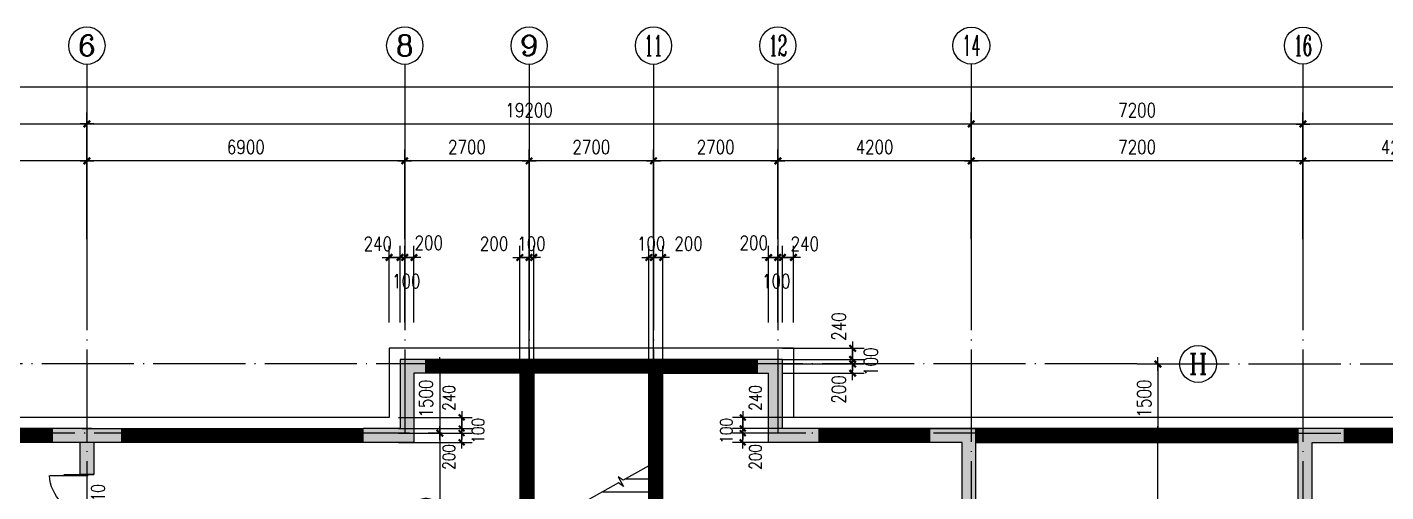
# Model space of a CAD drawing. Extents: x 634182 to 802382, y -1101880 to -864080.
# Drawn here: x 698837 to 728334, y -889950 to -879871 of the extents above; entities that cross this region are included whole.
import ezdxf
from ezdxf.enums import TextEntityAlignment as Align

# ---------------------------------------------------------------- set-up
doc = ezdxf.new("R2010")
doc.units = 0
doc.header["$LTSCALE"] = 1000
doc.header["$MEASUREMENT"] = 0
doc.linetypes.add('DOTE', pattern=[2.42, 2, -0.2, 0.02, -0.2])
doc.layers.get('0').update_dxf_attribs({"linetype": 'CONTINUOUS'})
doc.layers.get('DEFPOINTS').update_dxf_attribs({"linetype": 'CONTINUOUS'})
for name, color, linetype in [('210', 4, 'CONTINUOUS'), ('AXIS', 3, 'CONTINUOUS'), ('AXIS_TEXT', 7, 'CONTINUOUS'), ('DOTE', 1, 'DOTE'), ('MC', 4, 'CONTINUOUS'), ('PUB_DIM', 3, 'CONTINUOUS'), ('STAIR', 2, 'CONTINUOUS'), ('WALL', 191, 'CONTINUOUS'), ('WINDOW', 2, 'CONTINUOUS')]:
    doc.layers.add(name, color=color, linetype=linetype)
doc.styles.add('COMPLEX', font='COMPLEX')
doc.styles.add('DIM_FONT', font='simplex.shx', dxfattribs={"width": 0.8})
doc.styles.add('HZ_SIMPLEX', font='SIMPLEX.shx', dxfattribs={"width": 0.8, "bigfont": 'hztxt.shx'})
doc.dimstyles.new('DIMN', dxfattribs={"dimtxt": 300, "dimasz": 1, "dimexe": 250, "dimexo": 300, "dimgap": 150, "dimtad": 1, "dimdec": 0, "dimzin": 0, "dimdsep": 46, "dimtxsty": 'DIM_FONT', "dimblk": '_DIMX', "dimblk1": '_DIMX', "dimblk2": '_DIMX', "dimcen": 2.5, "dimclrt": 7, "dimadec": 0, "dimazin": 0, "dimtfac": 1, "dimtdec": 0, "dimtix": 1, "dimtmove": 2, "dimatfit": 3, "dimldrblk": '_DIMX', "dimfxl": 0, "dimtolj": 1, "dimtzin": 0, "dimarcsym": 0})
doc.dimstyles.new('DIMN90', dxfattribs={"dimscale": 0.9, "dimtxt": 300, "dimasz": 1, "dimexe": 250, "dimexo": 300, "dimgap": 150, "dimtad": 1, "dimdec": 0, "dimdsep": 46, "dimtxsty": 'DIM_FONT', "dimblk": '_DIMX', "dimcen": 2.5, "dimclrt": 7, "dimadec": 0, "dimazin": 0, "dimtfac": 1, "dimtdec": 0, "dimtix": 1, "dimtmove": 2, "dimatfit": 3, "dimldrblk": '_DIMX', "dimfxl": 0, "dimtolj": 1, "dimarcsym": 0})

# ---------------------------------------------------------------- blocks, each defined once
blk = doc.blocks.new('_DIMX')
blk.add_line((-150, 0), (150, 0))
at = {"const_width": 50}
blk.add_lwpolyline([(-70, -70), (70, 70)], dxfattribs=at)
blk = doc.blocks.new('*D468')
at = {"color": 0, "linetype": 'ByBlock'}
for p, q in [((681944, -884471), (681944, -880921)), ((783352, -884471), (783352, -880921)), ((783351, -881171), (681945, -881171))]:
    blk.add_line(p, q, dxfattribs=at)
at = {"layer": 'DEFPOINTS', "color": 0, "linetype": 'ByBlock'}
for p in [(681944, -881171), (681944, -884771), (783352, -884771)]:
    blk.add_point(p, dxfattribs=at)
at = {"color": 0, "linetype": 'ByBlock'}
for p, rotation in [((681944, -881171), 179.9999999999994), ((783352, -881171), 359.9999999999994)]:
    blk.add_blockref('_DIMX', p, dxfattribs=dict(at, rotation=rotation))
at = {"color": 7, "linetype": 'ByBlock', "insert": (732648, -880871), "char_height": 300, "attachment_point": 5, "style": 'DIM_FONT'}
blk.add_mtext('\\A1;101408', dxfattribs=at)
blk = doc.blocks.new('*D502')
at = {"color": 0, "linetype": 'ByBlock'}
for p, q in [((719334, -884471), (719334, -881721)), ((726534, -884471), (726534, -881721)), ((726533, -881971), (719335, -881971))]:
    blk.add_line(p, q, dxfattribs=at)
at = {"layer": 'DEFPOINTS', "color": 0, "linetype": 'ByBlock'}
for p in [(719334, -881971), (719334, -884771), (726534, -884771)]:
    blk.add_point(p, dxfattribs=at)
at = {"color": 0, "linetype": 'ByBlock', "rotation": 180}
blk.add_blockref('_DIMX', (719334, -881971), dxfattribs=at)
at = {"color": 0, "linetype": 'ByBlock'}
blk.add_blockref('_DIMX', (726534, -881971), dxfattribs=at)
at = {"color": 7, "linetype": 'ByBlock', "insert": (722934, -881671), "char_height": 300, "attachment_point": 5, "style": 'DIM_FONT'}
blk.add_mtext('\\A1;7200', dxfattribs=at)
blk = doc.blocks.new('*D503')
at = {"color": 0, "linetype": 'ByBlock'}
for p, q in [((719334, -884471), (719334, -882521)), ((726534, -884471), (726534, -882521)), ((726533, -882771), (719335, -882771))]:
    blk.add_line(p, q, dxfattribs=at)
at = {"layer": 'DEFPOINTS', "color": 0, "linetype": 'ByBlock'}
for p in [(719334, -882771), (719334, -884771), (726534, -884771)]:
    blk.add_point(p, dxfattribs=at)
at = {"color": 0, "linetype": 'ByBlock', "rotation": 180}
blk.add_blockref('_DIMX', (719334, -882771), dxfattribs=at)
at = {"color": 0, "linetype": 'ByBlock'}
blk.add_blockref('_DIMX', (726534, -882771), dxfattribs=at)
at = {"color": 7, "linetype": 'ByBlock', "insert": (722934, -882471), "char_height": 300, "attachment_point": 5, "style": 'DIM_FONT'}
blk.add_mtext('\\A1;7200', dxfattribs=at)
blk = doc.blocks.new('*D506')
at = {"color": 0, "linetype": 'ByBlock'}
for p, q in [((700134, -884471), (700134, -882521)), ((707034, -884471), (707034, -882521)), ((707033, -882771), (700135, -882771))]:
    blk.add_line(p, q, dxfattribs=at)
at = {"layer": 'DEFPOINTS', "color": 0, "linetype": 'ByBlock'}
for p in [(700134, -882771), (700134, -884771), (707034, -884771)]:
    blk.add_point(p, dxfattribs=at)
at = {"color": 0, "linetype": 'ByBlock', "rotation": 180}
blk.add_blockref('_DIMX', (700134, -882771), dxfattribs=at)
at = {"color": 0, "linetype": 'ByBlock'}
blk.add_blockref('_DIMX', (707034, -882771), dxfattribs=at)
at = {"color": 7, "linetype": 'ByBlock', "insert": (703584, -882471), "char_height": 300, "attachment_point": 5, "style": 'DIM_FONT'}
blk.add_mtext('\\A1;6900', dxfattribs=at)
blk = doc.blocks.new('*D564')
at = {"color": 0, "linetype": 'ByBlock'}
for p, q in [((693384, -884471), (693384, -882521)), ((700134, -884471), (700134, -882521)), ((700133, -882771), (693385, -882771))]:
    blk.add_line(p, q, dxfattribs=at)
at = {"layer": 'DEFPOINTS', "color": 0, "linetype": 'ByBlock'}
for p in [(693384, -882771), (693384, -884771), (700134, -884771)]:
    blk.add_point(p, dxfattribs=at)
at = {"color": 0, "linetype": 'ByBlock', "rotation": 180}
blk.add_blockref('_DIMX', (693384, -882771), dxfattribs=at)
at = {"color": 0, "linetype": 'ByBlock'}
blk.add_blockref('_DIMX', (700134, -882771), dxfattribs=at)
at = {"color": 7, "linetype": 'ByBlock', "insert": (696759, -882471), "char_height": 300, "attachment_point": 5, "style": 'DIM_FONT'}
blk.add_mtext('\\A1;6750', dxfattribs=at)
blk = doc.blocks.new('_A2AKO')
at = {"const_width": 0.02}
for points in [[(-0.481, -0.001), (-0.481, -0.308)], [(0.481, 0.001), (0.481, -0.691)]]:
    blk.add_lwpolyline(points, dxfattribs=at)
for centre, radius, start, end in [((-0.501, -0.003), 0.307, 274.2492, 0.2101), ((0.505, 0.002), 0.699, 180.2762, 268.0603)]:
    blk.add_arc(centre, radius, start, end)
blk = doc.blocks.new('_AXISO')
blk.add_circle((0, 0), 0.5)
at = {"layer": 'AXIS_TEXT', "style": 'COMPLEX', "width": 1.041667}
blk.add_attdef('A', text='', height=0.56, dxfattribs=at).set_placement((-0.25, -0.28), (0.25, -0.28), align=Align.FIT)
blk = doc.blocks.new('*D642')
at = {"color": 0, "linetype": 'ByBlock'}
for p, q in [((715744, -888677), (714148, -888677)), ((714373, -888676), (714373, -888675)), ((714373, -888877), (714373, -888677)), ((714373, -888877), (714373, -888677)), ((715744, -888877), (714148, -888877)), ((714373, -888878), (714373, -888879))]:
    blk.add_line(p, q, dxfattribs=at)
at = {"layer": 'DEFPOINTS', "color": 0, "linetype": 'ByBlock'}
for p in [(714373, -888677), (716014, -888677), (716014, -888877)]:
    blk.add_point(p, dxfattribs=at)
at = {"color": 0, "linetype": 'ByBlock', "xscale": 0.9, "yscale": 0.9, "zscale": 0.9}
for p, rotation in [((714373, -888677), 270), ((714373, -888877), 90)]:
    blk.add_blockref('_DIMX', p, dxfattribs=dict(at, rotation=rotation))
at = {"color": 7, "linetype": 'ByBlock', "insert": (714648, -889193), "char_height": 270, "attachment_point": 5, "rotation": 90, "style": 'DIM_FONT'}
blk.add_mtext('\\A1;200', dxfattribs=at)
blk = doc.blocks.new('*D643')
at = {"color": 0, "linetype": 'ByBlock'}
for p, q in [((715744, -888577), (714148, -888577)), ((715744, -888677), (714148, -888677)), ((714373, -888576), (714373, -888575)), ((714373, -888677), (714373, -888577)), ((714373, -888677), (714373, -888577)), ((714373, -888678), (714373, -888679))]:
    blk.add_line(p, q, dxfattribs=at)
at = {"layer": 'DEFPOINTS', "color": 0, "linetype": 'ByBlock'}
for p in [(714373, -888577), (716014, -888577), (716014, -888677)]:
    blk.add_point(p, dxfattribs=at)
at = {"color": 0, "linetype": 'ByBlock', "xscale": 0.9, "yscale": 0.9, "zscale": 0.9}
for p, rotation in [((714373, -888577), 270), ((714373, -888677), 90)]:
    blk.add_blockref('_DIMX', p, dxfattribs=dict(at, rotation=rotation))
at = {"color": 7, "linetype": 'ByBlock', "insert": (714016, -888627), "char_height": 270, "attachment_point": 5, "rotation": 90, "style": 'DIM_FONT'}
blk.add_mtext('\\A1;100', dxfattribs=at)
blk = doc.blocks.new('*D644')
at = {"color": 0, "linetype": 'ByBlock'}
for p, q in [((715744, -888337), (714148, -888337)), ((714373, -888336), (714373, -888335)), ((714373, -888577), (714373, -888337)), ((714373, -888577), (714373, -888337)), ((715744, -888577), (714148, -888577)), ((714373, -888578), (714373, -888579))]:
    blk.add_line(p, q, dxfattribs=at)
at = {"layer": 'DEFPOINTS', "color": 0, "linetype": 'ByBlock'}
for p in [(714373, -888337), (716014, -888337), (716014, -888577)]:
    blk.add_point(p, dxfattribs=at)
at = {"color": 0, "linetype": 'ByBlock', "xscale": 0.9, "yscale": 0.9, "zscale": 0.9}
for p, rotation in [((714373, -888337), 270), ((714373, -888577), 90)]:
    blk.add_blockref('_DIMX', p, dxfattribs=dict(at, rotation=rotation))
at = {"color": 7, "linetype": 'ByBlock', "insert": (714648, -887913), "char_height": 270, "attachment_point": 5, "rotation": 90, "style": 'DIM_FONT'}
blk.add_mtext('\\A1;240', dxfattribs=at)
blk = doc.blocks.new('*D647')
at = {"color": 0, "linetype": 'ByBlock'}
for p, q in [((712434, -884471), (712434, -882521)), ((715134, -884471), (715134, -882521)), ((715133, -882771), (712435, -882771))]:
    blk.add_line(p, q, dxfattribs=at)
at = {"layer": 'DEFPOINTS', "color": 0, "linetype": 'ByBlock'}
for p in [(712434, -882771), (712434, -884771), (715134, -884771)]:
    blk.add_point(p, dxfattribs=at)
at = {"color": 0, "linetype": 'ByBlock', "rotation": 180}
blk.add_blockref('_DIMX', (712434, -882771), dxfattribs=at)
at = {"color": 0, "linetype": 'ByBlock'}
blk.add_blockref('_DIMX', (715134, -882771), dxfattribs=at)
at = {"color": 7, "linetype": 'ByBlock', "insert": (713784, -882471), "char_height": 300, "attachment_point": 5, "style": 'DIM_FONT'}
blk.add_mtext('\\A1;2700', dxfattribs=at)
blk = doc.blocks.new('*D648')
at = {"color": 0, "linetype": 'ByBlock'}
for p, q in [((714933, -884866), (714932, -884866)), ((714934, -886279), (714934, -884616)), ((714934, -884866), (715134, -884866)), ((714934, -884866), (715134, -884866)), ((715134, -886279), (715134, -884616)), ((715135, -884866), (715136, -884866))]:
    blk.add_line(p, q, dxfattribs=at)
at = {"layer": 'DEFPOINTS', "color": 0, "linetype": 'ByBlock'}
for p in [(715134, -884866), (714934, -886579), (715134, -886579)]:
    blk.add_point(p, dxfattribs=at)
at = {"color": 0, "linetype": 'ByBlock'}
blk.add_blockref('_DIMX', (714934, -884866), dxfattribs=at)
at = {"color": 0, "linetype": 'ByBlock', "rotation": 180}
blk.add_blockref('_DIMX', (715134, -884866), dxfattribs=at)
at = {"color": 7, "linetype": 'ByBlock', "insert": (714612, -884547), "char_height": 300, "attachment_point": 5, "style": 'DIM_FONT'}
blk.add_mtext('\\A1;200', dxfattribs=at)
blk = doc.blocks.new('*D649')
at = {"color": 0, "linetype": 'ByBlock'}
for p, q in [((709734, -884471), (709734, -882521)), ((712434, -884471), (712434, -882521)), ((712433, -882771), (709735, -882771))]:
    blk.add_line(p, q, dxfattribs=at)
at = {"layer": 'DEFPOINTS', "color": 0, "linetype": 'ByBlock'}
for p in [(709734, -882771), (709734, -884771), (712434, -884771)]:
    blk.add_point(p, dxfattribs=at)
at = {"color": 0, "linetype": 'ByBlock', "rotation": 180}
blk.add_blockref('_DIMX', (709734, -882771), dxfattribs=at)
at = {"color": 0, "linetype": 'ByBlock'}
blk.add_blockref('_DIMX', (712434, -882771), dxfattribs=at)
at = {"color": 7, "linetype": 'ByBlock', "insert": (711084, -882471), "char_height": 300, "attachment_point": 5, "style": 'DIM_FONT'}
blk.add_mtext('\\A1;2700', dxfattribs=at)
blk = doc.blocks.new('*D650')
at = {"color": 0, "linetype": 'ByBlock'}
for p, q in [((706898, -888677), (708495, -888677)), ((708270, -888676), (708270, -888675)), ((708270, -888877), (708270, -888677)), ((708270, -888877), (708270, -888677)), ((706898, -888877), (708495, -888877)), ((708270, -888878), (708270, -888879))]:
    blk.add_line(p, q, dxfattribs=at)
at = {"layer": 'DEFPOINTS', "color": 0, "linetype": 'ByBlock'}
for p in [(706628, -888677), (708270, -888677), (706628, -888877)]:
    blk.add_point(p, dxfattribs=at)
at = {"color": 0, "linetype": 'ByBlock', "xscale": 0.9, "yscale": 0.9, "zscale": 0.9}
for p, rotation in [((708270, -888677), 270), ((708270, -888877), 90)]:
    blk.add_blockref('_DIMX', p, dxfattribs=dict(at, rotation=rotation))
at = {"color": 7, "linetype": 'ByBlock', "insert": (707994, -889193), "char_height": 270, "attachment_point": 5, "rotation": 90, "style": 'DIM_FONT'}
blk.add_mtext('\\A1;200', dxfattribs=at)
blk = doc.blocks.new('*D651')
at = {"color": 0, "linetype": 'ByBlock'}
for p, q in [((706898, -888337), (708495, -888337)), ((708270, -888336), (708270, -888335)), ((708270, -888577), (708270, -888337)), ((708270, -888577), (708270, -888337)), ((706898, -888577), (708495, -888577)), ((708270, -888578), (708270, -888579))]:
    blk.add_line(p, q, dxfattribs=at)
at = {"layer": 'DEFPOINTS', "color": 0, "linetype": 'ByBlock'}
for p in [(706628, -888337), (708270, -888337), (706628, -888577)]:
    blk.add_point(p, dxfattribs=at)
at = {"color": 0, "linetype": 'ByBlock', "xscale": 0.9, "yscale": 0.9, "zscale": 0.9}
for p, rotation in [((708270, -888337), 270), ((708270, -888577), 90)]:
    blk.add_blockref('_DIMX', p, dxfattribs=dict(at, rotation=rotation))
at = {"color": 7, "linetype": 'ByBlock', "insert": (707994, -887913), "char_height": 270, "attachment_point": 5, "rotation": 90, "style": 'DIM_FONT'}
blk.add_mtext('\\A1;240', dxfattribs=at)
blk = doc.blocks.new('*D652')
at = {"color": 0, "linetype": 'ByBlock'}
for p, q in [((706898, -888577), (708495, -888577)), ((706898, -888677), (708495, -888677)), ((708270, -888576), (708270, -888575)), ((708270, -888677), (708270, -888577)), ((708270, -888677), (708270, -888577)), ((708270, -888678), (708270, -888679))]:
    blk.add_line(p, q, dxfattribs=at)
at = {"layer": 'DEFPOINTS', "color": 0, "linetype": 'ByBlock'}
for p in [(706628, -888577), (706628, -888677), (708270, -888577)]:
    blk.add_point(p, dxfattribs=at)
at = {"color": 0, "linetype": 'ByBlock', "xscale": 0.9, "yscale": 0.9, "zscale": 0.9}
for p, rotation in [((708270, -888577), 270), ((708270, -888677), 90)]:
    blk.add_blockref('_DIMX', p, dxfattribs=dict(at, rotation=rotation))
at = {"color": 7, "linetype": 'ByBlock', "insert": (708627, -888627), "char_height": 270, "attachment_point": 5, "rotation": 90, "style": 'DIM_FONT'}
blk.add_mtext('\\A1;100', dxfattribs=at)
blk = doc.blocks.new('*D656')
at = {"color": 0, "linetype": 'ByBlock'}
for p, q in [((706693, -884866), (706692, -884866)), ((706694, -886279), (706694, -884616)), ((706934, -884866), (706694, -884866)), ((706934, -884866), (706694, -884866)), ((706934, -886279), (706934, -884616)), ((706935, -884866), (706936, -884866))]:
    blk.add_line(p, q, dxfattribs=at)
at = {"layer": 'DEFPOINTS', "color": 0, "linetype": 'ByBlock'}
for p in [(706694, -884866), (706694, -886579), (706934, -886579)]:
    blk.add_point(p, dxfattribs=at)
at = {"color": 0, "linetype": 'ByBlock'}
for p, rotation in [((706694, -884866), 5.557065139453057e-11), ((706934, -884866), 180.0000000000556)]:
    blk.add_blockref('_DIMX', p, dxfattribs=dict(at, rotation=rotation))
at = {"color": 7, "linetype": 'ByBlock', "insert": (706450, -884570), "char_height": 300, "attachment_point": 5, "style": 'DIM_FONT'}
blk.add_mtext('\\A1;240', dxfattribs=at)
blk = doc.blocks.new('*D657')
at = {"color": 0, "linetype": 'ByBlock'}
for p, q in [((707033, -884866), (707032, -884866)), ((707034, -886279), (707034, -884616)), ((707234, -884866), (707034, -884866)), ((707234, -884866), (707034, -884866)), ((707234, -886279), (707234, -884616)), ((707235, -884866), (707236, -884866))]:
    blk.add_line(p, q, dxfattribs=at)
at = {"layer": 'DEFPOINTS', "color": 0, "linetype": 'ByBlock'}
for p in [(707034, -884866), (707034, -886579), (707234, -886579)]:
    blk.add_point(p, dxfattribs=at)
at = {"color": 0, "linetype": 'ByBlock'}
blk.add_blockref('_DIMX', (707034, -884866), dxfattribs=at)
at = {"color": 0, "linetype": 'ByBlock', "rotation": 180}
blk.add_blockref('_DIMX', (707234, -884866), dxfattribs=at)
at = {"color": 7, "linetype": 'ByBlock', "insert": (707556, -884547), "char_height": 300, "attachment_point": 5, "style": 'DIM_FONT'}
blk.add_mtext('\\A1;200', dxfattribs=at)
blk = doc.blocks.new('*D658')
at = {"color": 0, "linetype": 'ByBlock'}
for p, q in [((706933, -884866), (706932, -884866)), ((706934, -886279), (706934, -884616)), ((707034, -884866), (706934, -884866)), ((707034, -884866), (706934, -884866)), ((707034, -886279), (707034, -884616)), ((707035, -884866), (707036, -884866))]:
    blk.add_line(p, q, dxfattribs=at)
at = {"layer": 'DEFPOINTS', "color": 0, "linetype": 'ByBlock'}
for p in [(706934, -884866), (706934, -886579), (707034, -886579)]:
    blk.add_point(p, dxfattribs=at)
at = {"color": 0, "linetype": 'ByBlock'}
blk.add_blockref('_DIMX', (706934, -884866), dxfattribs=at)
at = {"color": 0, "linetype": 'ByBlock', "rotation": 180}
blk.add_blockref('_DIMX', (707034, -884866), dxfattribs=at)
at = {"color": 7, "linetype": 'ByBlock', "insert": (707067, -885379), "char_height": 300, "attachment_point": 5, "style": 'DIM_FONT'}
blk.add_mtext('\\A1;100', dxfattribs=at)
blk = doc.blocks.new('*D659')
at = {"color": 0, "linetype": 'ByBlock'}
for p, q in [((707842, -887177), (707545, -887177)), ((707795, -887178), (707795, -888676)), ((707842, -888677), (707545, -888677))]:
    blk.add_line(p, q, dxfattribs=at)
at = {"layer": 'DEFPOINTS', "color": 0, "linetype": 'ByBlock'}
for p in [(708142, -887177), (707795, -888677), (708142, -888677)]:
    blk.add_point(p, dxfattribs=at)
at = {"color": 0, "linetype": 'ByBlock'}
for p, rotation in [((707795, -887177), 90), ((707795, -888677), 270)]:
    blk.add_blockref('_DIMX', p, dxfattribs=dict(at, rotation=rotation))
at = {"color": 7, "linetype": 'ByBlock', "insert": (707495, -887927), "char_height": 300, "attachment_point": 5, "rotation": 90, "style": 'DIM_FONT'}
blk.add_mtext('\\A1;1500', dxfattribs=at)
blk = doc.blocks.new('*D660')
at = {"color": 0, "linetype": 'ByBlock'}
for p, q in [((707842, -888677), (707545, -888677)), ((707795, -888678), (707795, -892276)), ((707842, -892277), (707545, -892277))]:
    blk.add_line(p, q, dxfattribs=at)
at = {"layer": 'DEFPOINTS', "color": 0, "linetype": 'ByBlock'}
for p in [(708142, -888677), (707795, -892277), (708142, -892277)]:
    blk.add_point(p, dxfattribs=at)
at = {"color": 0, "linetype": 'ByBlock'}
for p, rotation in [((707795, -888677), 90), ((707795, -892277), 270)]:
    blk.add_blockref('_DIMX', p, dxfattribs=dict(at, rotation=rotation))
at = {"color": 7, "linetype": 'ByBlock', "insert": (707495, -890477), "char_height": 300, "attachment_point": 5, "rotation": 90, "style": 'DIM_FONT'}
blk.add_mtext('\\A1;3600', dxfattribs=at)
blk = doc.blocks.new('*D662')
at = {"color": 0, "linetype": 'ByBlock'}
for p, q in [((707034, -884471), (707034, -882521)), ((709734, -884471), (709734, -882521)), ((709733, -882771), (707035, -882771))]:
    blk.add_line(p, q, dxfattribs=at)
at = {"layer": 'DEFPOINTS', "color": 0, "linetype": 'ByBlock'}
for p in [(707034, -882771), (707034, -884771), (709734, -884771)]:
    blk.add_point(p, dxfattribs=at)
at = {"color": 0, "linetype": 'ByBlock', "rotation": 180}
blk.add_blockref('_DIMX', (707034, -882771), dxfattribs=at)
at = {"color": 0, "linetype": 'ByBlock'}
blk.add_blockref('_DIMX', (709734, -882771), dxfattribs=at)
at = {"color": 7, "linetype": 'ByBlock', "insert": (708384, -882471), "char_height": 300, "attachment_point": 5, "style": 'DIM_FONT'}
blk.add_mtext('\\A1;2700', dxfattribs=at)
blk = doc.blocks.new('*D664')
at = {"color": 0, "linetype": 'ByBlock'}
for p, q in [((709533, -884866), (709532, -884866)), ((709534, -887077), (709534, -884616)), ((709534, -884866), (709734, -884866)), ((709534, -884866), (709734, -884866)), ((709734, -887077), (709734, -884616)), ((709735, -884866), (709736, -884866))]:
    blk.add_line(p, q, dxfattribs=at)
at = {"layer": 'DEFPOINTS', "color": 0, "linetype": 'ByBlock'}
for p in [(709734, -884866), (709534, -887377), (709734, -887377)]:
    blk.add_point(p, dxfattribs=at)
at = {"color": 0, "linetype": 'ByBlock'}
blk.add_blockref('_DIMX', (709534, -884866), dxfattribs=at)
at = {"color": 0, "linetype": 'ByBlock', "rotation": 180}
blk.add_blockref('_DIMX', (709734, -884866), dxfattribs=at)
at = {"color": 7, "linetype": 'ByBlock', "insert": (708974, -884566), "char_height": 300, "attachment_point": 5, "style": 'DIM_FONT'}
blk.add_mtext('\\A1;200', dxfattribs=at)
blk = doc.blocks.new('*D665')
at = {"color": 0, "linetype": 'ByBlock'}
for p, q in [((709733, -884866), (709732, -884866)), ((709734, -887077), (709734, -884616)), ((709734, -884866), (709834, -884866)), ((709834, -887077), (709834, -884616)), ((709835, -884866), (709836, -884866))]:
    blk.add_line(p, q, dxfattribs=at)
at = {"layer": 'DEFPOINTS', "color": 0, "linetype": 'ByBlock'}
for p in [(709834, -884866), (709734, -887377), (709834, -887377)]:
    blk.add_point(p, dxfattribs=at)
at = {"color": 0, "linetype": 'ByBlock'}
blk.add_blockref('_DIMX', (709734, -884866), dxfattribs=at)
at = {"color": 0, "linetype": 'ByBlock', "rotation": 180}
blk.add_blockref('_DIMX', (709834, -884866), dxfattribs=at)
at = {"color": 7, "linetype": 'ByBlock', "insert": (709784, -884566), "char_height": 300, "attachment_point": 5, "style": 'DIM_FONT'}
blk.add_mtext('\\A1;100', dxfattribs=at)
blk = doc.blocks.new('*D668')
at = {"color": 0, "linetype": 'ByBlock'}
for p, q in [((712433, -884866), (712432, -884866)), ((712434, -887077), (712434, -884616)), ((712434, -884866), (712634, -884866)), ((712434, -884866), (712634, -884866)), ((712634, -887077), (712634, -884616)), ((712635, -884866), (712636, -884866))]:
    blk.add_line(p, q, dxfattribs=at)
at = {"layer": 'DEFPOINTS', "color": 0, "linetype": 'ByBlock'}
for p in [(712634, -884866), (712434, -887377), (712634, -887377)]:
    blk.add_point(p, dxfattribs=at)
at = {"color": 0, "linetype": 'ByBlock'}
blk.add_blockref('_DIMX', (712434, -884866), dxfattribs=at)
at = {"color": 0, "linetype": 'ByBlock', "rotation": 180}
blk.add_blockref('_DIMX', (712634, -884866), dxfattribs=at)
at = {"color": 7, "linetype": 'ByBlock', "insert": (713195, -884566), "char_height": 300, "attachment_point": 5, "style": 'DIM_FONT'}
blk.add_mtext('\\A1;200', dxfattribs=at)
blk = doc.blocks.new('*D669')
at = {"color": 0, "linetype": 'ByBlock'}
for p, q in [((712333, -884866), (712332, -884866)), ((712334, -887077), (712334, -884616)), ((712334, -884866), (712434, -884866)), ((712434, -887077), (712434, -884616)), ((712435, -884866), (712436, -884866))]:
    blk.add_line(p, q, dxfattribs=at)
at = {"layer": 'DEFPOINTS', "color": 0, "linetype": 'ByBlock'}
for p in [(712434, -884866), (712334, -887377), (712434, -887377)]:
    blk.add_point(p, dxfattribs=at)
at = {"color": 0, "linetype": 'ByBlock'}
blk.add_blockref('_DIMX', (712334, -884866), dxfattribs=at)
at = {"color": 0, "linetype": 'ByBlock', "rotation": 180}
blk.add_blockref('_DIMX', (712434, -884866), dxfattribs=at)
at = {"color": 7, "linetype": 'ByBlock', "insert": (712384, -884566), "char_height": 300, "attachment_point": 5, "style": 'DIM_FONT'}
blk.add_mtext('\\A1;100', dxfattribs=at)
blk = doc.blocks.new('*D674')
at = {"color": 0, "linetype": 'ByBlock'}
for p, q in [((715134, -884471), (715134, -882521)), ((719334, -884471), (719334, -882521)), ((719333, -882771), (715135, -882771))]:
    blk.add_line(p, q, dxfattribs=at)
at = {"layer": 'DEFPOINTS', "color": 0, "linetype": 'ByBlock'}
for p in [(715134, -882771), (715134, -884771), (719334, -884771)]:
    blk.add_point(p, dxfattribs=at)
at = {"color": 0, "linetype": 'ByBlock', "rotation": 180}
blk.add_blockref('_DIMX', (715134, -882771), dxfattribs=at)
at = {"color": 0, "linetype": 'ByBlock'}
blk.add_blockref('_DIMX', (719334, -882771), dxfattribs=at)
at = {"color": 7, "linetype": 'ByBlock', "insert": (717234, -882471), "char_height": 300, "attachment_point": 5, "style": 'DIM_FONT'}
blk.add_mtext('\\A1;4200', dxfattribs=at)
blk = doc.blocks.new('*D675')
at = {"color": 0, "linetype": 'ByBlock'}
for p, q in [((715233, -884866), (715232, -884866)), ((715234, -886279), (715234, -884616)), ((715234, -884866), (715474, -884866)), ((715234, -884866), (715474, -884866)), ((715474, -886279), (715474, -884616)), ((715475, -884866), (715476, -884866))]:
    blk.add_line(p, q, dxfattribs=at)
at = {"layer": 'DEFPOINTS', "color": 0, "linetype": 'ByBlock'}
for p in [(715474, -884866), (715234, -886579), (715474, -886579)]:
    blk.add_point(p, dxfattribs=at)
at = {"color": 0, "linetype": 'ByBlock'}
blk.add_blockref('_DIMX', (715234, -884866), dxfattribs=at)
at = {"color": 0, "linetype": 'ByBlock', "rotation": 180}
blk.add_blockref('_DIMX', (715474, -884866), dxfattribs=at)
at = {"color": 7, "linetype": 'ByBlock', "insert": (715719, -884570), "char_height": 300, "attachment_point": 5, "style": 'DIM_FONT'}
blk.add_mtext('\\A1;240', dxfattribs=at)
blk = doc.blocks.new('*D676')
at = {"color": 0, "linetype": 'ByBlock'}
for p, q in [((715133, -884866), (715132, -884866)), ((715134, -886279), (715134, -884616)), ((715134, -884866), (715234, -884866)), ((715134, -884866), (715234, -884866)), ((715234, -886279), (715234, -884616)), ((715235, -884866), (715236, -884866))]:
    blk.add_line(p, q, dxfattribs=at)
at = {"layer": 'DEFPOINTS', "color": 0, "linetype": 'ByBlock'}
for p in [(715234, -884866), (715134, -886579), (715234, -886579)]:
    blk.add_point(p, dxfattribs=at)
at = {"color": 0, "linetype": 'ByBlock'}
blk.add_blockref('_DIMX', (715134, -884866), dxfattribs=at)
at = {"color": 0, "linetype": 'ByBlock', "rotation": 180}
blk.add_blockref('_DIMX', (715234, -884866), dxfattribs=at)
at = {"color": 7, "linetype": 'ByBlock', "insert": (715101, -885379), "char_height": 300, "attachment_point": 5, "style": 'DIM_FONT'}
blk.add_mtext('\\A1;100', dxfattribs=at)
blk = doc.blocks.new('*D677')
at = {"color": 0, "linetype": 'ByBlock'}
for p, q in [((715234, -886837), (717008, -886837)), ((716758, -886836), (716758, -886835)), ((716758, -887077), (716758, -886837)), ((716758, -887077), (716758, -886837)), ((715234, -887077), (717008, -887077)), ((716758, -887078), (716758, -887079))]:
    blk.add_line(p, q, dxfattribs=at)
at = {"layer": 'DEFPOINTS', "color": 0, "linetype": 'ByBlock'}
for p in [(714934, -886837), (716758, -886837), (714934, -887077)]:
    blk.add_point(p, dxfattribs=at)
at = {"color": 0, "linetype": 'ByBlock'}
for p, rotation in [((716758, -886837), 270), ((716758, -887077), 90)]:
    blk.add_blockref('_DIMX', p, dxfattribs=dict(at, rotation=rotation))
at = {"color": 7, "linetype": 'ByBlock', "insert": (716458, -886365), "char_height": 300, "attachment_point": 5, "rotation": 90, "style": 'DIM_FONT'}
blk.add_mtext('\\A1;240', dxfattribs=at)
blk = doc.blocks.new('*D678')
at = {"color": 0, "linetype": 'ByBlock'}
for p, q in [((715234, -887077), (717008, -887077)), ((715234, -887177), (717008, -887177)), ((716758, -887076), (716758, -887075)), ((716758, -887177), (716758, -887077)), ((716758, -887177), (716758, -887077)), ((716758, -887178), (716758, -887179))]:
    blk.add_line(p, q, dxfattribs=at)
at = {"layer": 'DEFPOINTS', "color": 0, "linetype": 'ByBlock'}
for p in [(714934, -887077), (714934, -887177), (716758, -887077)]:
    blk.add_point(p, dxfattribs=at)
at = {"color": 0, "linetype": 'ByBlock'}
for p, rotation in [((716758, -887077), 270), ((716758, -887177), 90)]:
    blk.add_blockref('_DIMX', p, dxfattribs=dict(at, rotation=rotation))
at = {"color": 7, "linetype": 'ByBlock', "insert": (717154, -887127), "char_height": 300, "attachment_point": 5, "rotation": 90, "style": 'DIM_FONT'}
blk.add_mtext('\\A1;100', dxfattribs=at)
blk = doc.blocks.new('*D679')
at = {"color": 0, "linetype": 'ByBlock'}
for p, q in [((715234, -887177), (717008, -887177)), ((716758, -887176), (716758, -887175)), ((716758, -887377), (716758, -887177)), ((716758, -887377), (716758, -887177)), ((715234, -887377), (717008, -887377)), ((716758, -887378), (716758, -887379))]:
    blk.add_line(p, q, dxfattribs=at)
at = {"layer": 'DEFPOINTS', "color": 0, "linetype": 'ByBlock'}
for p in [(714934, -887177), (716758, -887177), (714934, -887377)]:
    blk.add_point(p, dxfattribs=at)
at = {"color": 0, "linetype": 'ByBlock'}
for p, rotation in [((716758, -887177), 270), ((716758, -887377), 90)]:
    blk.add_blockref('_DIMX', p, dxfattribs=dict(at, rotation=rotation))
at = {"color": 7, "linetype": 'ByBlock', "insert": (716458, -887730), "char_height": 300, "attachment_point": 5, "rotation": 90, "style": 'DIM_FONT'}
blk.add_mtext('\\A1;200', dxfattribs=at)
blk = doc.blocks.new('*D680')
at = {"color": 0, "linetype": 'ByBlock'}
for p, q in [((722938, -887177), (723636, -887177)), ((723386, -887178), (723386, -888676)), ((722938, -888677), (723636, -888677))]:
    blk.add_line(p, q, dxfattribs=at)
at = {"layer": 'DEFPOINTS', "color": 0, "linetype": 'ByBlock'}
for p in [(722638, -887177), (722638, -888677), (723386, -888677)]:
    blk.add_point(p, dxfattribs=at)
at = {"color": 0, "linetype": 'ByBlock'}
for p, rotation in [((723386, -887177), 90), ((723386, -888677), 270)]:
    blk.add_blockref('_DIMX', p, dxfattribs=dict(at, rotation=rotation))
at = {"color": 7, "linetype": 'ByBlock', "insert": (723086, -887927), "char_height": 300, "attachment_point": 5, "rotation": 90, "style": 'DIM_FONT'}
blk.add_mtext('\\A1;1500', dxfattribs=at)
blk = doc.blocks.new('*D682')
at = {"color": 0, "linetype": 'ByBlock'}
for p, q in [((726534, -884471), (726534, -881721)), ((745734, -884471), (745734, -881721)), ((745733, -881971), (726535, -881971))]:
    blk.add_line(p, q, dxfattribs=at)
at = {"layer": 'DEFPOINTS', "color": 0, "linetype": 'ByBlock'}
for p in [(726534, -881971), (726534, -884771), (745734, -884771)]:
    blk.add_point(p, dxfattribs=at)
at = {"color": 0, "linetype": 'ByBlock', "rotation": 180}
blk.add_blockref('_DIMX', (726534, -881971), dxfattribs=at)
at = {"color": 0, "linetype": 'ByBlock'}
blk.add_blockref('_DIMX', (745734, -881971), dxfattribs=at)
at = {"color": 7, "linetype": 'ByBlock', "insert": (736134, -881671), "char_height": 300, "attachment_point": 5, "style": 'DIM_FONT'}
blk.add_mtext('\\A1;19200', dxfattribs=at)
blk = doc.blocks.new('*D741')
at = {"color": 0, "linetype": 'ByBlock'}
for p, q in [((726534, -884471), (726534, -882521)), ((730734, -884471), (730734, -882521)), ((730733, -882771), (726535, -882771))]:
    blk.add_line(p, q, dxfattribs=at)
at = {"layer": 'DEFPOINTS', "color": 0, "linetype": 'ByBlock'}
for p in [(726534, -882771), (726534, -884771), (730734, -884771)]:
    blk.add_point(p, dxfattribs=at)
at = {"color": 0, "linetype": 'ByBlock', "rotation": 180}
blk.add_blockref('_DIMX', (726534, -882771), dxfattribs=at)
at = {"color": 0, "linetype": 'ByBlock'}
blk.add_blockref('_DIMX', (730734, -882771), dxfattribs=at)
at = {"color": 7, "linetype": 'ByBlock', "insert": (728634, -882471), "char_height": 300, "attachment_point": 5, "style": 'DIM_FONT'}
blk.add_mtext('\\A1;4200', dxfattribs=at)

msp = doc.modelspace()

# ---------------------------------------------------------------- hatches: boundary and pattern name
at = {"layer": '210'}
h = msp.add_hatch(color=256, dxfattribs=at)
h.paths.add_polyline_path([(707034.156, -887176.757), (707034.156, -888676.757), (706134.16, -888676.757), (706134.16, -888776.757), (706134.157, -888776.757), (706134.157, -888876.659), (707234.057, -888876.757), (707234.057, -887376.757), (707484.057, -887376.757), (707484.057, -887176.757)])
h.paths.add_polyline_path([(707484.057, -887176.757), (707484.057, -887076.757), (707034.156, -887076.757), (707034.156, -887176.757)])
h.paths.add_polyline_path([(707034.156, -887176.757), (707034.156, -887076.757), (706934.156, -887076.757), (706934.156, -887176.757)])
h.paths.add_polyline_path([(707034.156, -887176.757), (706934.156, -887176.757), (706934.156, -888576.757), (706134.16, -888576.757), (706134.16, -888676.757), (707034.156, -888676.757)], flags=16)
h = msp.add_hatch(color=256, dxfattribs=at)
h.paths.add_polyline_path([(715134.156, -887176.757), (715134.156, -888676.757), (716034.151, -888676.757), (716034.151, -888776.757), (716034.154, -888776.757), (716034.154, -888876.659), (714934.254, -888876.757), (714934.254, -887376.757), (714684.254, -887376.757), (714684.254, -887176.757)])
h.paths.add_polyline_path([(714684.254, -887176.757), (714684.254, -887076.757), (715134.156, -887076.757), (715134.156, -887176.757)])
h.paths.add_polyline_path([(715134.156, -887176.757), (715134.156, -887076.757), (715234.156, -887076.757), (715234.156, -887176.757)])
h.paths.add_polyline_path([(715134.156, -887176.757), (715234.156, -887176.757), (715234.156, -888576.757), (716034.151, -888576.757), (716034.151, -888676.757), (715134.156, -888676.757)], flags=16)
h = msp.add_hatch(color=256, dxfattribs=at)
h.paths.add_polyline_path([(700134.156, -888676.757), (700134.156, -888576.757), (699384.157, -888576.757), (699384.157, -888676.757)])
h.paths.add_polyline_path([(700884.157, -888676.757), (700884.157, -888576.757), (700134.156, -888576.757), (700134.156, -888676.757)])
h.paths.add_polyline_path([(700884.157, -888876.754), (700884.157, -888776.757), (700884.157, -888776.757), (700884.157, -888676.757), (700134.156, -888676.757), (700134.156, -889576.757), (700284.157, -889576.757), (700284.157, -888876.757)])
h.paths.add_polyline_path([(699984.157, -888876.757), (699984.157, -889576.757), (700134.156, -889576.757), (700134.156, -888676.757), (699384.157, -888676.757), (699384.157, -888876.757)])
for points in [[(719434.156, -888576.757), (718434.057, -888576.757), (718434.057, -888876.757), (719134.057, -888876.757), (719134.057, -895376.76), (718434.057, -895376.76), (718434.057, -895676.76), (719134.057, -895676.76), (719134.057, -900776.659), (718584.057, -900776.659), (718584.057, -901076.659), (719434.057, -901076.659)], [(726434.156, -888576.757), (727434.254, -888576.757), (727434.254, -888876.757), (726734.254, -888876.757), (726734.254, -895376.76), (727434.254, -895376.76), (727434.254, -895676.76), (726734.254, -895676.76), (726734.254, -900776.659), (727284.254, -900776.659), (727284.254, -901076.659), (726434.254, -901076.659)]]:
    msp.add_hatch(color=256, dxfattribs=at).paths.add_polyline_path(points)

# ---------------------------------------------------------------- linework, layer by layer
at = {"layer": 'AXIS'}
for p, q in [((700134.156, -880670.594), (700134.156, -884470.594)), ((707034.156, -880670.594), (707034.156, -884470.594)), ((709734.156, -880670.594), (709734.156, -884470.594)), ((712434.156, -880670.594), (712434.156, -884470.594)), ((715134.156, -880670.594), (715134.156, -884470.594)), ((719334.156, -880670.594), (719334.156, -884470.594)), ((726534.156, -880670.594), (726534.156, -884470.594))]:
    msp.add_line(p, q, dxfattribs=at)
at = {"layer": 'DOTE'}
for p, q in [((700134.156, -884445.605), (700134.156, -902476.757)), ((707034.156, -884445.605), (707034.156, -888676.757)), ((709734.156, -884445.605), (709734.156, -902476.757)), ((712434.156, -884445.605), (712434.156, -895676.757)), ((715134.156, -884445.605), (715134.156, -888676.757)), ((719334.156, -884445.605), (719334.156, -902476.757)), ((726534.156, -884445.605), (726534.156, -902476.757)), ((722934.156, -887176.757), (680427.389, -887176.757)), ((722934.156, -887176.757), (766427.75, -887176.757)), ((707134.156, -888676.757), (693384.156, -888676.757)), ((722934.156, -888676.757), (715034.156, -888676.757)), ((722934.156, -888676.757), (731438.602, -888676.757))]:
    msp.add_line(p, q, dxfattribs=at)
at = {"layer": 'MC', "linetype": 'Continuous', "const_width": 300}
for points in [[(709684.156, -887226.757), (709684.156, -891326.757)], [(712484.156, -891326.757), (712484.184, -887226.757)]]:
    msp.add_lwpolyline(points, dxfattribs=at)
at = {"layer": 'STAIR'}
for p, q in [((711777.726, -889697.763), (711666.805, -889622.289)), ((711666.805, -889622.289), (711783.899, -889831.785)), ((712334.156, -889386.757), (711777.726, -889697.763)), ((711672.978, -889756.311), (711034.156, -890113.369)), ((711783.899, -889831.785), (711672.978, -889756.311))]:
    msp.add_line(p, q, dxfattribs=at)
at = {"layer": 'WALL'}
for p, q in [((715474.16, -886836.757), (706694.156, -886836.757)), ((706694.156, -886836.757), (706694.156, -888336.757)), ((715474.16, -886836.757), (715474.16, -888336.757)), ((712434.156, -887076.434), (706934.156, -887076.949)), ((706934.156, -887076.949), (706934.156, -888576.757)), ((707484.144, -887076.897), (707484.144, -887376.757)), ((708984.144, -887076.757), (708984.144, -887376.758)), ((715234.156, -887076.949), (711684.156, -887076.617)), ((713184.171, -887076.757), (713184.171, -887376.757)), ((714684.171, -887076.897), (714684.171, -887376.758)), ((715234.156, -888576.757), (715234.156, -887076.757)), ((707234.156, -887376.757), (707234.156, -888876.757)), ((708984.144, -887376.757), (707234.156, -887376.757)), ((709534.156, -887376.757), (708984.143, -887376.757)), ((709534.156, -887376.757), (709534.156, -893676.757)), ((711684.156, -887376.357), (709834.156, -887376.757)), ((709834.156, -887376.757), (709834.156, -893876.757)), ((712334.156, -887376.757), (711684.156, -887376.617)), ((712334.156, -894176.757), (712334.156, -887376.757)), ((712634.156, -894176.757), (712634.156, -887376.757)), ((712634.156, -887376.757), (714934.156, -887376.757)), ((714934.156, -888876.757), (714934.156, -887376.757)), ((706694.156, -888336.757), (693724.156, -888336.757)), ((730394.151, -888336.757), (715474.16, -888336.757)), ((699384.156, -888576.757), (693484.156, -888576.757)), ((699384.156, -888876.757), (699384.156, -888576.757)), ((700234.156, -888576.757), (699384.156, -888576.757)), ((700034.156, -888576.757), (706134.16, -888576.757)), ((700884.157, -888576.757), (700884.157, -888876.757)), ((706934.156, -888576.757), (706134.156, -888576.757)), ((706134.16, -888876.757), (706134.16, -888576.757)), ((716034.156, -888576.757), (715234.156, -888576.757)), ((730514.151, -888576.757), (715354.16, -888576.757)), ((716034.156, -888876.757), (716034.156, -888576.757)), ((718434.156, -888876.757), (718434.156, -888576.757)), ((719434.156, -901076.757), (719434.156, -888576.757)), ((726434.156, -901076.757), (726434.156, -888576.757)), ((727434.156, -888876.757), (727434.156, -888576.757)), ((707234.156, -888876.757), (693184.156, -888876.757)), ((699984.156, -889576.757), (699984.156, -888876.757)), ((700284.156, -888876.757), (700284.156, -889576.757)), ((719134.156, -888876.757), (714934.156, -888876.757)), ((719134.156, -900776.757), (719134.156, -888876.757)), ((726434.156, -888876.757), (719434.156, -888876.757)), ((719434.156, -888876.757), (726434.156, -888876.757)), ((726734.156, -900776.757), (726734.156, -888876.757)), ((726734.156, -888876.757), (730934.156, -888876.757)), ((699634.156, -889576.757), (700284.156, -889576.757)), ((700284.156, -889576.757), (699984.156, -889576.757))]:
    msp.add_line(p, q, dxfattribs=at)
at = {"layer": 'WALL', "linetype": 'Continuous'}
for p, q in [((718434.156, -888576.757), (719434.156, -888576.757)), ((727434.156, -888576.757), (726434.156, -888576.757))]:
    msp.add_line(p, q, dxfattribs=at)
at = {"layer": 'WALL', "linetype": 'Continuous', "const_width": 300}
for points in [[(707484.144, -887226.827), (712434.156, -887226.597)], [(712434.156, -887226.722), (714684.171, -887226.828)], [(694134.156, -888726.757), (699384.156, -888726.757)], [(700884.157, -888726.757), (706134.16, -888726.757)], [(716034.156, -888726.757), (718434.156, -888726.757)], [(719434.156, -888726.757), (726434.156, -888726.757)], [(729834.156, -888726.757), (727434.156, -888726.757)]]:
    msp.add_lwpolyline(points, dxfattribs=at)
at = {"layer": 'WINDOW'}
for p, q in [((711833.2, -889666.757), (712334.156, -889666.757)), ((711332.245, -889946.757), (712334.156, -889946.757))]:
    msp.add_line(p, q, dxfattribs=at)

# ---------------------------------------------------------------- block references
at = {"layer": 'AXIS'}
ref = msp.add_blockref('_AXISO', (700134.156, -880270.594), dxfattribs=dict(at, xscale=-800, yscale=800, zscale=800))
ref.add_attrib('A', '6', dxfattribs={"layer": 'AXIS_TEXT', "height": 448, "style": 'COMPLEX', "width": 1.339286}).set_placement((699934.156, -880494.594), (700334.156, -880494.594), align=Align.FIT)
ref = msp.add_blockref('_AXISO', (707034.156, -880270.594), dxfattribs=dict(at, xscale=-800, yscale=800, zscale=800))
ref.add_attrib('A', '8', dxfattribs={"layer": 'AXIS_TEXT', "height": 448, "rotation": 360, "style": 'COMPLEX', "width": 1.339286}).set_placement((706834.156, -880494.594), (707234.156, -880494.594), align=Align.FIT)
ref = msp.add_blockref('_AXISO', (709734.156, -880270.594), dxfattribs=dict(at, xscale=-800, yscale=800, zscale=800))
ref.add_attrib('A', '9', dxfattribs={"layer": 'AXIS_TEXT', "height": 448, "style": 'COMPLEX', "width": 1.339286}).set_placement((709534.156, -880494.594), (709934.156, -880494.594), align=Align.FIT)
ref = msp.add_blockref('_AXISO', (712434.156, -880270.594), dxfattribs=dict(at, xscale=-800, yscale=800, zscale=800))
ref.add_attrib('A', '11', dxfattribs={"layer": 'AXIS_TEXT', "height": 448, "style": 'COMPLEX', "width": 0.78125}).set_placement((712234.156, -880494.594), (712634.156, -880494.594), align=Align.FIT)
ref = msp.add_blockref('_AXISO', (715134.156, -880270.594), dxfattribs=dict(at, xscale=-800, yscale=800, zscale=800))
ref.add_attrib('A', '12', dxfattribs={"layer": 'AXIS_TEXT', "height": 448, "style": 'COMPLEX', "width": 0.646552}).set_placement((714934.156, -880494.594), (715334.156, -880494.594), align=Align.FIT)
ref = msp.add_blockref('_AXISO', (719334.156, -880270.594), dxfattribs=dict(at, xscale=800, yscale=800, zscale=800))
ref.add_attrib('A', '14', dxfattribs={"layer": 'AXIS_TEXT', "height": 448, "style": 'COMPLEX', "width": 0.604839}).set_placement((719134.156, -880494.594), (719534.156, -880494.594), align=Align.FIT)
ref = msp.add_blockref('_AXISO', (726534.156, -880270.594), dxfattribs=dict(at, xscale=800, yscale=800, zscale=800))
ref.add_attrib('A', '16', dxfattribs={"layer": 'AXIS_TEXT', "height": 448, "style": 'COMPLEX', "width": 0.646552}).set_placement((726334.156, -880494.594), (726734.156, -880494.594), align=Align.FIT)
ref = msp.add_blockref('_AXISO', (724257.227, -887176.757), dxfattribs=dict(at, xscale=800, yscale=800, zscale=800))
ref.add_attrib('A', 'H', dxfattribs={"layer": 'AXIS_TEXT', "height": 448, "style": 'COMPLEX', "width": 0.9375}).set_placement((724057.227, -887400.757), (724457.227, -887400.757), align=Align.FIT)
at = {"layer": 'WINDOW', "xscale": -1200, "yscale": 1200, "zscale": 1200, "rotation": 270.0000000000001}
msp.add_blockref('_A2AKO', (700160.471, -890176.757), dxfattribs=at)

# ---------------------------------------------------------------- texts
at = {"layer": 'MC', "linetype": 'Continuous', "style": 'HZ_SIMPLEX', "width": 0.7}
msp.add_text('M-10', height=300, rotation=90, dxfattribs=at).set_placement((700524.624, -890597.761))

# ---------------------------------------------------------------- dimensions: what is measured, and where the dimension line sits
at = {"layer": 'AXIS'}
for base, p1, p2 in [((700134.156, -881970.594), (682284.156, -884770.594), (700134.156, -884770.594)), ((719334.156, -881970.594), (700134.156, -884770.594), (719334.156, -884770.594))]:
    msp.add_linear_dim(base=base, p1=p1, p2=p2, angle=0, dimstyle='DIMN', dxfattribs=at).render()
for base, p1, p2, angle, picture, middle in [((719334.156, -881970.594), (726534.156, -884770.594), (719334.156, -884770.594), 0, '*D502', (722934.156, -881670.594)), ((726534.156, -881970.594), (745734.156, -884770.594), (726534.156, -884770.594), 0, '*D682', (736134.156, -881670.594)), ((693384.156, -882770.594), (700134.156, -884770.594), (693384.156, -884770.594), 180, '*D564', (696759.156, -882470.594)), ((700134.156, -882770.594), (707034.156, -884770.594), (700134.156, -884770.594), 180, '*D506', (703584.156, -882470.594)), ((707034.156, -882770.594), (709734.156, -884770.594), (707034.156, -884770.594), 180, '*D662', (708384.156, -882470.594)), ((709734.156, -882770.594), (712434.156, -884770.594), (709734.156, -884770.594), 180, '*D649', (711084.156, -882470.594)), ((712434.156, -882770.594), (715134.156, -884770.594), (712434.156, -884770.594), 180, '*D647', (713784.156, -882470.594)), ((715134.156, -882770.594), (719334.156, -884770.594), (715134.156, -884770.594), 180, '*D674', (717234.156, -882470.594)), ((719334.156, -882770.594), (726534.156, -884770.594), (719334.156, -884770.594), 180, '*D503', (722934.156, -882470.594)), ((726534.156, -882770.594), (730734.156, -884770.594), (726534.156, -884770.594), 180, '*D741', (728634.156, -882470.594))]:
    dim = msp.add_linear_dim(base=base, p1=p1, p2=p2, angle=angle, dimstyle='DIMN', dxfattribs=at)
    dim.commit()
    dim.dimension.update_dxf_attribs({"geometry": picture, "text_midpoint": middle})
dim = msp.add_aligned_dim(p1=(722638.19, -887176.757), p2=(722638.19, -888676.757), distance=748.285, dimstyle='DIMN', dxfattribs=at)
dim.commit()
dim.dimension.update_dxf_attribs({"geometry": '*D680', "text_midpoint": (723086.475, -887926.757)})
msp.add_aligned_dim(p1=(722638.19, -895576.757), p2=(722638.19, -888676.757), distance=-748.285, dimstyle='DIMN', dxfattribs=at).render()
at = {"layer": 'PUB_DIM', "linetype": 'Continuous'}
for p1, p2, distance, picture, middle in [((783351.996, -884770.594), (681944.156, -884770.594), -3600, '*D468', (732648.076, -880870.594)), ((709734.156, -887376.757), (709834.156, -887376.757), 2511.16, '*D665', (709784.156, -884565.597)), ((712334.156, -887376.757), (712434.156, -887376.757), 2511.16, '*D669', (712384.156, -884565.597)), ((708141.953, -887176.757), (708141.953, -888676.757), -347.406, '*D659', (707494.548, -887926.757)), ((708141.953, -888676.757), (708141.953, -892276.757), -347.406, '*D660', (707494.548, -890476.757))]:
    dim = msp.add_aligned_dim(p1=p1, p2=p2, distance=distance, dimstyle='DIMN', dxfattribs=at)
    dim.commit()
    dim.dimension.update_dxf_attribs({"geometry": picture, "text_midpoint": middle})
for base, p1, p2, angle, dimstyle, picture, middle in [((706694.151, -884865.597), (706934.151, -886578.572), (706694.151, -886578.572), 180, 'DIMN', '*D656', (706449.78, -884570.314)), ((707034.151, -884865.597), (707234.151, -886578.572), (707034.151, -886578.572), 180, 'DIMN', '*D657', (707556.253, -884547.044)), ((709734.156, -884865.597), (709534.156, -887376.757), (709734.156, -887376.757), 0, 'DIMN', '*D664', (708973.584, -884565.597)), ((712634.156, -884865.597), (712434.156, -887376.757), (712634.156, -887376.757), 360, 'DIMN', '*D668', (713194.727, -884565.597)), ((715134.16, -884865.597), (714934.16, -886578.572), (715134.16, -886578.572), 0, 'DIMN', '*D648', (714612.058, -884547.044)), ((715474.16, -884865.597), (715234.16, -886578.572), (715474.16, -886578.572), 0, 'DIMN', '*D675', (715718.531, -884570.314)), ((706934.151, -884865.597), (707034.151, -886578.572), (706934.151, -886578.572), 180, 'DIMN', '*D658', (707067.075, -885378.94)), ((715234.16, -884865.597), (715134.16, -886578.572), (715234.16, -886578.572), 360, 'DIMN', '*D676', (715101.236, -885378.94)), ((716757.969, -886836.757), (714934.16, -887076.877), (714934.16, -886836.757), 90, 'DIMN', '*D677', (716457.969, -886364.675)), ((716757.969, -887076.877), (714934.16, -887176.757), (714934.16, -887076.877), 90, 'DIMN', '*D678', (717154.303, -887126.817)), ((716757.969, -887176.757), (714934.16, -887376.757), (714934.16, -887176.757), 90, 'DIMN', '*D679', (716457.969, -887729.968)), ((708269.923, -888336.757), (706628.495, -888576.877), (706628.495, -888336.757), 90, 'DIMN90', '*D651', (707994.497, -887913.179)), ((714372.728, -888336.757), (716014.156, -888576.877), (716014.156, -888336.757), 90, 'DIMN90', '*D644', (714648.154, -887913.179)), ((708269.923, -888576.877), (706628.495, -888676.757), (706628.495, -888576.877), 90, 'DIMN90', '*D652', (708626.624, -888626.817)), ((714372.728, -888576.877), (716014.156, -888676.757), (716014.156, -888576.877), 90, 'DIMN90', '*D643', (714016.027, -888626.817)), ((708269.923, -888676.757), (706628.495, -888876.757), (706628.495, -888676.757), 90, 'DIMN90', '*D650', (707994.403, -889192.986)), ((714372.728, -888676.757), (716014.156, -888876.757), (716014.156, -888676.757), 90, 'DIMN90', '*D642', (714648.247, -889192.986))]:
    dim = msp.add_linear_dim(base=base, p1=p1, p2=p2, angle=angle, dimstyle=dimstyle, dxfattribs=at)
    dim.commit()
    dim.dimension.update_dxf_attribs({"geometry": picture, "text_midpoint": middle, "dimtype": 129})

doc.saveas('drawing.dxf')
